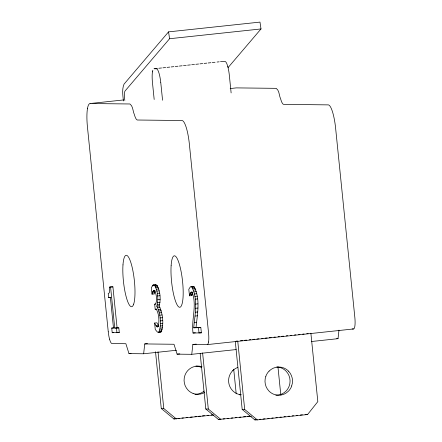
<?xml version="1.0" encoding="UTF-8"?>
<svg xmlns="http://www.w3.org/2000/svg" width="442" height="442" viewBox="0 0 442 442"><rect width="100%" height="100%" fill="white"/><g stroke="black" fill="none" stroke-linecap="round" stroke-linejoin="round"><path stroke-width="0.66" d="M154.606 323.058L156.076 325.76L158.413 325.511L156.943 322.809L154.606 323.058L155.264 329.505L157.457 332.13L158.899 332.086C161.744 323.969 160.49 313.925 156.811 306.151C158.672 299.571 157.932 291.714 154.761 285.609L153.54 284.968L152.888 285.178L151.286 287.748L152.02 294.195L154.357 293.947L155.059 291.422L152.722 291.67L152.02 294.195M158.203 332.345L161.236 331.837C164.081 323.721 162.827 313.676 159.148 305.903C161.01 299.322 160.275 291.466 157.098 285.355L155.877 284.72L153.54 284.968M190.204 293.328L191.441 291.908L192.148 292.372C197.237 305.455 191.176 319.627 193.021 333.025L201.364 332.843L200.834 327.621L193.712 327.815C194.933 314.522 198.336 299.129 191.668 286.841L190.358 286.841L188.789 289.344L189.519 295.82L191.856 295.571L192.541 293.079L190.204 293.328L189.519 295.82M193.712 327.815L196.049 327.566C197.27 314.268 200.674 298.875 194.005 286.593L191.005 286.626M109.55 339.113A11.829 2.497 83.9 0 0 110.721 342.318A11.719 2.475 83.9 0 0 111.942 343.522L125.882 343.721L128.981 353.606L143.644 353.771L144.738 343.937L147.473 343.644M144.738 343.937L173.993 344.263L177.087 354.147L191.751 354.313L192.85 344.478L196.265 344.114M311.372 341.522L338.031 338.671L338.981 330.152M152.722 291.67L153.976 290.25L154.645 290.565C156.556 294.51 157.125 299.488 155.855 303.731L154.672 304.207L155.192 309.273L156.916 309.157M235.31 341.705L242.188 409.397L254.802 419.872L257.305 419.9L307.588 414.524L317.826 401.607L310.881 333.229M228.066 67.604L261.001 28.945L259.979 22.1L168.551 31.874L124.036 84.124C121.804 89.389 122.887 95.433 123.412 100.958M261.001 28.945L169.579 38.725L125.069 90.964A7.542 1.591 83.9 0 0 124.395 94.466A7.586 1.602 83.9 0 0 124.837 100.4M192.695 286.593L193.342 286.372M155.225 284.93L155.877 284.72M154.694 68.703L157.44 68.411M158.811 68.261L161.551 67.969M162.927 67.825L165.667 67.527M167.037 67.383L169.783 67.09M171.153 66.941L173.894 66.648M175.264 66.504L178.01 66.212M179.38 66.062L182.121 65.77M183.496 65.62L186.237 65.328M187.607 65.184L190.353 64.891M191.723 64.742L194.463 64.449M195.839 64.305L198.58 64.013M199.95 63.863L202.696 63.571M204.066 63.421L206.806 63.129M208.182 62.985L210.922 62.692M212.293 62.543L215.039 62.25M217.094 62.029L219.149 61.808M220.519 61.665L224.989 61.471A13.818 2.917 83.9 0 1 226.426 62.891A13.951 2.945 83.9 0 1 227.812 66.67M123.556 99.947L90.063 103.533L129.92 103.98C133.213 106.185 132.777 111.417 134.385 114.649A15.282 3.227 83.9 0 0 137.396 120.014L181.977 120.517A23.42 4.95 83.9 0 1 184.419 122.926A23.641 4.995 83.9 0 1 186.773 129.329A23.42 4.945 83.9 0 1 189.353 143.965L208.547 332.925A11.719 2.475 83.9 0 1 208.817 338.064A11.829 2.497 83.9 0 1 208.541 342.042M230.194 88.549L236.343 87.892L276.2 88.339C279.493 90.544 279.057 95.776 280.664 99.008A15.282 3.227 83.9 0 0 283.676 104.373L328.257 104.881A23.42 4.95 83.9 0 1 330.699 107.284A23.641 4.995 83.9 0 1 333.053 113.688A23.42 4.945 83.9 0 1 335.633 128.324L354.827 317.284A11.719 2.475 83.9 0 1 355.097 322.422A11.829 2.497 83.9 0 1 354.821 326.4A11.719 2.475 83.9 0 1 353.517 328.958L207.237 344.6L192.85 344.478M111.732 328.074L113.495 328.097L110.401 297.61L108.633 297.588L108.213 293.433L109.047 293.112L109.55 292.123L109.572 287.101L111.909 286.852L112.92 286.864L117.086 327.859L118.81 327.876L119.285 332.522L112.202 332.716L111.732 328.074L114.069 327.826M109.572 287.101L112.92 286.864M152.888 285.178L154.639 284.991M152.241 285.825L153.413 285.698M154.761 285.609L157.098 285.355M155.308 286.41L157.645 286.162M155.849 287.56L158.186 287.306M156.391 289.178L158.728 288.93M153.308 290.643L155.065 290.455M191.668 286.841L194.005 286.593M156.855 291.107L159.192 290.858M192.303 287.482L194.64 287.234M108.633 297.588L110.97 297.339M192.905 288.543L195.242 288.289M152.308 292.947L154.645 292.698M157.253 293.361L159.59 293.112M193.474 290.024L195.812 289.775M193.999 291.864L196.336 291.615M190.784 292.311L192.535 292.123M157.567 295.969L159.905 295.72M194.458 294.002L196.795 293.753M189.8 294.571L192.137 294.322M157.794 299.494L160.131 299.245M194.85 296.444L197.187 296.195M157.711 302.56L160.048 302.311M195.176 299.179L197.513 298.93M154.672 304.207L155.844 304.079M157.363 304.875L159.7 304.626M156.811 306.151L159.148 305.903M157.606 307.533L159.943 307.284M195.541 304.096L197.878 303.847M155.192 309.273L156.357 309.151M158.457 309.527L160.794 309.273M158.882 311.03L161.22 310.781M195.596 308.278L197.933 308.03M159.291 312.908L161.628 312.654M159.661 315.196L162.004 314.947M195.414 312.212L197.751 311.964M159.987 317.936L162.325 317.682M195.088 316.052L197.425 315.803M160.236 320.892L162.573 320.643M110.583 287.112L114.749 328.108L117.086 327.859M114.749 328.108L118.81 327.876M160.341 323.599L162.678 323.345M160.313 326.025L162.65 325.776M194.381 322.511L196.718 322.262M156.076 325.76L156.866 326.732L158.617 326.544M112.202 332.716L113.373 332.594M160.164 328.157L162.507 327.909M159.882 329.975L162.22 329.726M159.463 331.29L161.8 331.041M158.899 332.086L161.236 331.837M193.021 333.025L195.358 332.776M240.476 340.76L242.525 340.539M244.575 340.318L246.63 340.102M249.36 339.81L250.73 339.66M252.78 339.445L254.83 339.224M256.879 339.003L258.935 338.782M261.664 338.495L263.034 338.345M265.084 338.124L267.134 337.909M269.184 337.688L271.239 337.467M273.968 337.174L275.338 337.031M278.073 336.738L279.438 336.594M281.488 336.373L283.537 336.152M286.272 335.859L287.643 335.716M290.377 335.423L291.742 335.279M294.477 334.986L295.842 334.837M298.577 334.544L299.947 334.401M302.682 334.108L304.046 333.959M306.781 333.671L308.146 333.522M128.981 353.606L131.031 353.385M143.644 353.771L176.452 350.263M177.087 354.147L179.822 353.854M191.751 354.313L236.183 349.561M155.507 351.733L161.275 408.485L173.888 418.955L175.247 418.812M177.966 418.524L179.325 418.375M182.043 418.088L183.402 417.939M186.121 417.651L187.48 417.502M190.198 417.215L192.237 416.994M194.955 416.707L196.314 416.563M198.353 416.342L200.386 416.126M202.425 415.905L204.464 415.69M207.182 415.397L208.541 415.253M211.259 414.961L212.619 414.817M173.888 418.955L213.762 414.988M200.176 353.6L205.806 408.988L218.42 419.458L220.459 419.243M223.177 418.95L224.536 418.806M227.254 418.519L228.613 418.37M231.332 418.082L232.691 417.933M235.409 417.646L236.768 417.497M239.487 417.209L240.846 417.066M243.564 416.773L245.597 416.557M247.636 416.336L249.675 416.121M218.42 419.458L251.498 416.22M254.802 419.872L256.841 419.651M259.559 419.364L260.918 419.22M262.957 418.999L264.996 418.784M267.714 418.491L269.073 418.347M271.791 418.055L273.15 417.911M275.869 417.618L277.228 417.475M279.946 417.182L281.305 417.038M284.024 416.745L285.383 416.602M288.101 416.314L289.46 416.165M292.179 415.878L293.538 415.729M296.251 415.441L297.61 415.292M300.328 415.005L302.367 414.784M352.147 328.947L353.517 328.958M154.009 68.775L156.418 68.803A13.818 2.917 83.9 0 1 157.86 70.223A13.951 2.945 83.9 0 1 159.247 74.002A13.818 2.917 83.9 0 1 160.755 82.593M196.049 327.566L200.834 327.621M199.359 332.82L201.364 332.843M117.926 332.506L119.285 332.522M336.699 338.66L338.031 338.671M236.492 341.036L237.741 341.053L244.686 409.425L257.305 419.9M161.275 408.485L163.772 408.513L176.391 418.988M205.806 408.988L208.304 409.016L220.923 419.491M242.188 409.397L244.686 409.425M305.085 414.497L307.588 414.524M159.794 331.881L160.54 332.097M155.744 309.278L156.595 309.643C159.12 314.676 159.324 321.019 158.33 326.472L157.59 327.058L156.866 326.732M168.551 31.874L169.579 38.725M191.706 294.278L191.856 295.571M277.974 367.009L280.819 395.043M231.127 92.919L229.337 75.306A13.818 2.917 83.9 0 0 227.801 66.626M233.719 369.241L236.216 393.855M202.607 352.948L208.304 409.016M198.491 327.87L199.027 333.091M160.772 82.637L162.562 100.246M154.181 99.478L152.462 82.544A13.818 2.917 83.9 0 1 152.147 76.477A13.951 2.945 83.9 0 1 152.473 71.786M158.009 351.76L163.772 408.513M116.473 328.13L116.942 332.771M108.257 331.793L87.439 126.865A23.42 4.95 83.9 0 1 86.903 116.589A23.641 4.995 83.9 0 1 87.461 108.638M152.468 71.836A13.818 2.917 83.9 0 1 152.849 70.212M204.646 392.49A14.05 13.73 -89.4 0 1 193.143 393.457M204.149 391.048A14.05 13.73 -89.4 0 1 194.905 394.281M201.779 367.689A14.188 13.862 -89.4 0 0 200.11 366.926A14.05 13.73 -89.4 0 0 195.85 366.075M202.033 366.755A14.05 13.73 -89.4 0 0 196.441 366.175A14.05 13.73 -89.4 0 0 188.176 370.175A14.188 13.862 -89.4 0 0 184.922 375.357A14.05 13.73 -89.4 0 0 188.06 390.126A14.188 13.862 -89.4 0 0 193.115 393.457M275.819 395.192A14.05 13.73 -89.4 0 0 285.963 391.126A14.188 13.862 -89.4 0 0 289.223 385.943A14.05 13.73 -89.4 0 0 286.084 371.175A14.188 13.862 -89.4 0 0 281.029 367.843A14.05 13.73 -89.4 0 0 276.764 366.987M291.726 385.971A14.188 13.862 -89.4 0 1 288.466 391.153A14.05 13.73 -89.4 0 1 274.057 394.369A14.188 13.862 -89.4 0 1 268.974 391.037A14.05 13.73 -89.4 0 1 265.835 376.297M269.123 371.087A14.05 13.73 -89.4 0 1 283.526 367.871A14.188 13.862 -89.4 0 1 288.587 371.203M288.538 371.164A14.05 13.73 -89.4 0 1 291.67 385.905M265.835 376.269A14.188 13.862 -89.4 0 1 269.095 371.092M109.561 339.147A11.719 2.475 83.9 0 1 108.268 331.826M208.541 342.003A11.719 2.475 83.9 0 1 207.243 344.561M87.45 108.715A23.42 4.95 83.9 0 1 90.058 103.605M171.142 265.465A25.763 5.442 83.9 0 0 173.27 292.803A26.006 5.492 83.9 0 0 175.662 301.582A25.763 5.442 83.9 0 0 179.679 307.278A25.763 5.442 83.9 0 0 181.828 304.687A26.006 5.492 83.9 0 0 183.032 297.687A25.763 5.442 83.9 0 0 180.855 270.294A26.006 5.492 83.9 0 0 178.463 261.515A25.763 5.442 83.9 0 0 172.297 258.41A26.006 5.492 83.9 0 0 171.137 265.415M133.672 304.146A26.006 5.492 83.9 0 0 134.832 297.14A25.763 5.442 83.9 0 0 132.699 269.753A26.006 5.492 83.9 0 0 130.307 260.973A25.763 5.442 83.9 0 0 126.29 255.277A25.763 5.442 83.9 0 0 124.141 257.868A26.006 5.492 83.9 0 0 122.981 264.868M133.661 304.146A25.763 5.442 83.9 0 1 127.506 301.041A26.006 5.492 83.9 0 1 125.114 292.261A25.763 5.442 83.9 0 1 122.986 264.924M232.669 370.728A14.05 13.73 -89.4 0 1 237.824 367.435M232.707 370.678A14.188 13.862 -89.4 0 0 229.453 375.86A14.05 13.73 -89.4 0 0 228.68 382.175A14.05 13.73 -89.4 0 0 232.591 390.629A14.188 13.862 -89.4 0 0 237.647 393.96A14.05 13.73 -89.4 0 0 240.641 394.712M241.321 394.717A14.05 13.73 -89.4 0 1 239.409 394.783"/></g></svg>
